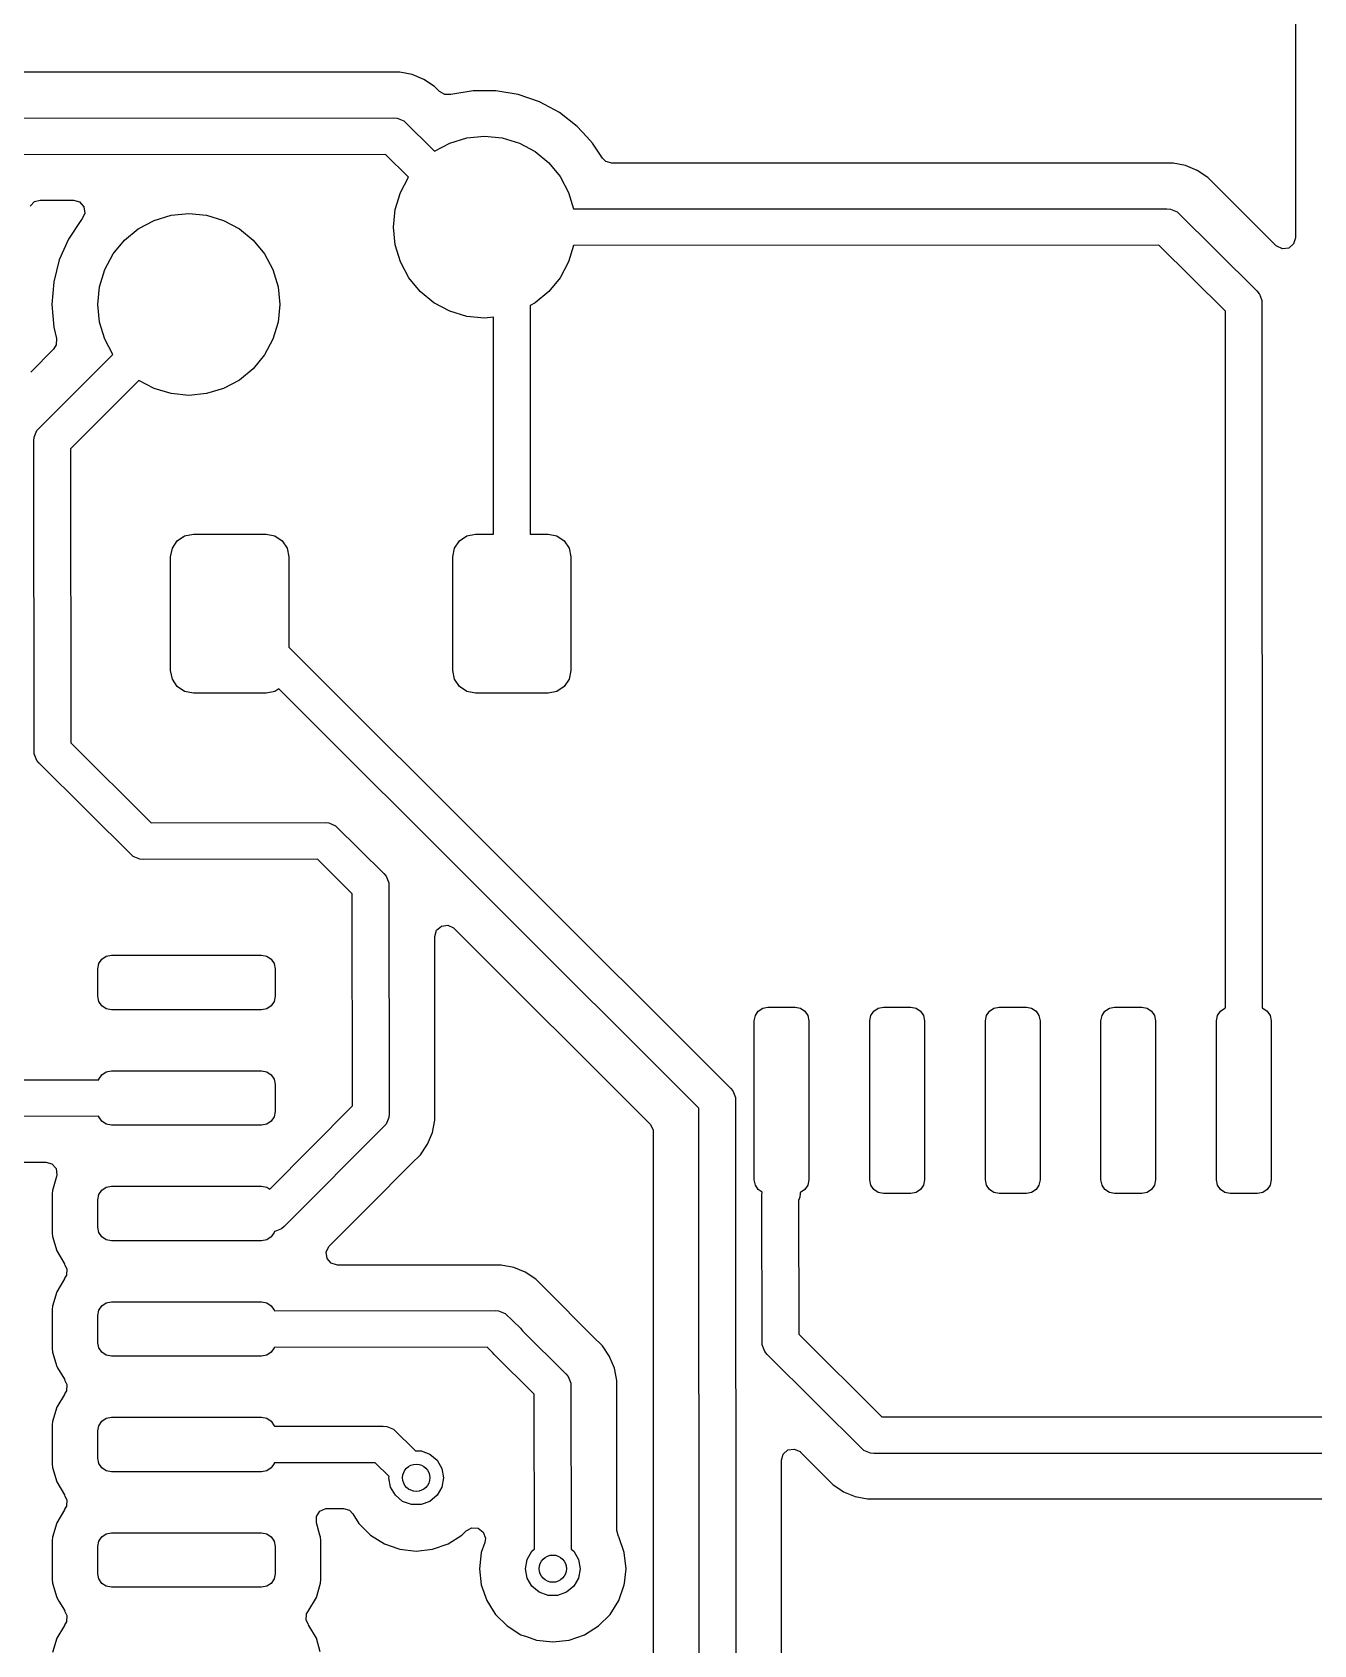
# Model space of a CAD drawing. Extents: x -25 to 25, y -54 to 54.
# Drawn here: x -13.72 to 0.36, y -4.34 to 13.39 of the extents above; entities that cross this region are included whole.
import ezdxf

# ---------------------------------------------------------------- set-up
doc = ezdxf.new("R2010")
doc.units = 0
doc.layers.add('BLACK', color=7, linetype='CONTINUOUS')

msp = doc.modelspace()

# ---------------------------------------------------------------- linework, layer by layer
at = {"layer": 'BLACK', "linetype": 'CONTINUOUS'}
for p, q in [((0.1613, 39.292156), (0.1613, 11.133244)), ((-9.825442, 12.9537), (-14.174557, 12.9537)), ((-9.825422, 12.953701), (-9.825442, 12.9537)), ((-9.819308, 12.953701), (-9.825422, 12.953701)), ((-9.680692, 12.953701), (-9.819308, 12.953701)), ((-9.68069, 12.953701), (-9.680692, 12.953701)), ((-9.544806, 12.926672), (-9.68069, 12.953701)), ((-9.544806, 12.926671), (-9.544806, 12.926672)), ((-9.544744, 12.926659), (-9.544806, 12.926671)), ((-9.544735, 12.926656), (-9.544744, 12.926659)), ((-9.416675, 12.873612), (-9.544735, 12.926656)), ((-9.416673, 12.873611), (-9.416675, 12.873612)), ((-9.301417, 12.7966), (-9.416673, 12.873611)), ((-9.2449, 12.740083), (-9.301417, 12.7966)), ((-9.186766, 12.707336), (-9.2449, 12.740083)), ((-9.125045, 12.710117), (-9.186766, 12.707336)), ((-9.124588, 12.708312), (-9.125045, 12.710117)), ((-9.119618, 12.709571), (-9.124588, 12.708312)), ((-8.874335, 12.7505), (-9.119618, 12.709571)), ((-8.625665, 12.7505), (-8.874335, 12.7505)), ((-8.380384, 12.709571), (-8.625665, 12.7505)), ((-8.145198, 12.628831), (-8.380384, 12.709571)), ((-8.145189, 12.628828), (-8.145198, 12.628831)), ((-7.926494, 12.510476), (-8.145189, 12.628828)), ((-14.289642, 12.449296), (-9.75, 12.4532)), ((-9.75, 12.4532), (-9.710358, 12.449296)), ((-9.710358, 12.449296), (-9.710357, 12.449296)), ((-9.710357, 12.449296), (-9.637108, 12.418955)), ((-9.637108, 12.418955), (-9.30052, 12.08417)), ((-7.926493, 12.510475), (-7.926494, 12.510476)), ((-7.926491, 12.510474), (-7.926493, 12.510475)), ((-7.730256, 12.357738), (-7.926491, 12.510474)), ((-8.94509, 12.230785), (-8.75, 12.25)), ((-8.75, 12.25), (-8.55491, 12.230785)), ((-7.626119, 12.244615), (-7.730256, 12.357738)), ((-7.561834, 12.174783), (-7.626119, 12.244615)), ((-9.30052, 12.08417), (-9.132683, 12.17388)), ((-9.132683, 12.17388), (-8.94509, 12.230785)), ((-8.55491, 12.230785), (-8.367317, 12.17388)), ((-8.367317, 12.17388), (-8.19443, 12.08147)), ((-8.19443, 12.08147), (-8.042893, 11.957107)), ((-7.454098, 12.009879), (-7.561834, 12.174783)), ((-9.837663, 12.050595), (-14.170802, 12.046869)), ((-9.584889, 11.799175), (-9.837663, 12.050595)), ((-8.042893, 11.957107), (-7.91853, 11.80557)), ((-7.417328, 11.973385), (-7.454098, 12.009879)), ((-7.350289, 11.9537), (-7.417328, 11.973385)), ((-1.325442, 11.9537), (-7.350289, 11.9537)), ((-1.325422, 11.953701), (-1.325442, 11.9537)), ((-1.319308, 11.953701), (-1.325422, 11.953701)), ((-1.180692, 11.953701), (-1.319308, 11.953701)), ((-1.18069, 11.953701), (-1.180692, 11.953701)), ((-1.044744, 11.926659), (-1.18069, 11.953701)), ((-1.044736, 11.926657), (-1.044744, 11.926659)), ((-0.916677, 11.873614), (-1.044736, 11.926657)), ((-9.67388, 11.632683), (-9.584889, 11.799175)), ((-7.91853, 11.80557), (-7.82612, 11.632683)), ((-0.801415, 11.796599), (-0.916677, 11.873614)), ((-0.69908, 11.694264), (-0.801415, 11.796599)), ((-13.743704, 11.480496), (-13.694859, 11.530455)), ((-13.694859, 11.530455), (-13.634209, 11.5463)), ((-13.634209, 11.5463), (-13.266937, 11.5463)), ((-13.266937, 11.5463), (-13.199898, 11.526615)), ((-13.199898, 11.526615), (-13.154143, 11.473811)), ((-9.730785, 11.44509), (-9.67388, 11.632683)), ((-7.82612, 11.632683), (-7.770651, 11.449824)), ((-0.69906, 11.694242), (-0.69908, 11.694264)), ((-0.050381, 11.045563), (-0.69906, 11.694242)), ((-13.144199, 11.404653), (-13.173224, 11.341097)), ((-13.154143, 11.473811), (-13.144199, 11.404653)), ((-12.382683, 11.32388), (-12.19509, 11.380785)), ((-12.19509, 11.380785), (-12, 11.4)), ((-12, 11.4), (-11.80491, 11.380785)), ((-11.80491, 11.380785), (-11.617317, 11.32388)), ((-9.75, 11.25), (-9.730785, 11.44509)), ((-7.770651, 11.449824), (-1.25, 11.4532)), ((-1.25, 11.4532), (-1.210358, 11.449296)), ((-1.210358, 11.449296), (-1.210357, 11.449296)), ((-1.210357, 11.449296), (-1.137108, 11.418955)), ((-1.137108, 11.418955), (-0.261316, 10.548684)), ((-13.188167, 11.324783), (-13.324174, 11.116607)), ((-13.175706, 11.338318), (-13.188167, 11.324783)), ((-13.173224, 11.341097), (-13.175706, 11.338318)), ((-12.707107, 11.107107), (-12.55557, 11.23147)), ((-12.55557, 11.23147), (-12.382683, 11.32388)), ((-11.617317, 11.32388), (-11.44443, 11.23147)), ((-11.44443, 11.23147), (-11.292893, 11.107107)), ((-9.730785, 11.05491), (-9.75, 11.25)), ((-13.324174, 11.116607), (-13.424064, 10.888882)), ((-12.83147, 10.95557), (-12.707107, 11.107107)), ((-11.292893, 11.107107), (-11.16853, 10.95557)), ((-9.67388, 10.867317), (-9.730785, 11.05491)), ((-7.771522, 11.047307), (-7.82612, 10.867317)), ((-1.337653, 11.050639), (-7.771522, 11.047307)), ((-0.608165, 10.325749), (-1.337653, 11.050639)), ((-0.043903, 11.039531), (-0.050381, 11.045563)), ((0.019653, 11.010506), (-0.043903, 11.039531)), ((0.088811, 11.02045), (0.019653, 11.010506)), ((0.141615, 11.066205), (0.088811, 11.02045)), ((0.1613, 11.133244), (0.141615, 11.066205)), ((-13.424064, 10.888882), (-13.485108, 10.647825)), ((-12.92388, 10.782683), (-12.83147, 10.95557)), ((-11.16853, 10.95557), (-11.07612, 10.782683)), ((-9.58147, 10.69443), (-9.67388, 10.867317)), ((-7.82612, 10.867317), (-7.91853, 10.69443)), ((-13.48511, 10.647813), (-13.505643, 10.400006)), ((-13.485108, 10.647825), (-13.48511, 10.647813)), ((-12.980785, 10.59509), (-12.92388, 10.782683)), ((-11.07612, 10.782683), (-11.019215, 10.59509)), ((-9.457107, 10.542893), (-9.58147, 10.69443)), ((-7.91853, 10.69443), (-8.042893, 10.542893)), ((-13, 10.4), (-12.980785, 10.59509)), ((-11.019215, 10.59509), (-11, 10.4)), ((-9.30557, 10.41853), (-9.457107, 10.542893)), ((-8.042893, 10.542893), (-8.19443, 10.41853)), ((-0.261316, 10.548684), (-0.236046, 10.517893)), ((-0.236046, 10.517893), (-0.236045, 10.517892)), ((-0.236045, 10.517892), (-0.233974, 10.512892)), ((-0.233974, 10.512892), (-0.209332, 10.4534)), ((-13.505643, 10.400006), (-13.505643, 10.399995)), ((-13.505643, 10.399995), (-13.48511, 10.152188)), ((-12.980785, 10.20491), (-13, 10.4)), ((-11, 10.4), (-11.019215, 10.20491)), ((-9.132683, 10.32612), (-9.30557, 10.41853)), ((-8.94509, 10.269215), (-9.132683, 10.32612)), ((-8.19443, 10.41853), (-8.250117, 10.388766)), ((-8.250117, 10.388766), (-8.247656, 7.875)), ((-0.604765, 2.665102), (-0.608165, 10.325749)), ((-0.209332, 10.4534), (-0.205704, 10.444642)), ((-0.205704, 10.444642), (-0.202251, 2.664508)), ((-13.48511, 10.152188), (-13.485108, 10.152175)), ((-13.485108, 10.152175), (-13.453484, 10.027296)), ((-12.92388, 10.017317), (-12.980785, 10.20491)), ((-11.019215, 10.20491), (-11.07612, 10.017317)), ((-8.75, 10.25), (-8.94509, 10.269215)), ((-8.652525, 10.259601), (-8.75, 10.25)), ((-8.650191, 7.875), (-8.652525, 10.259601)), ((-13.45611, 9.957475), (-13.486009, 9.909175)), ((-13.453484, 10.027296), (-13.45611, 9.957475)), ((-12.834594, 9.850274), (-12.92388, 10.017317)), ((-11.07612, 10.017317), (-11.16853, 9.84443)), ((-13.486009, 9.909175), (-13.738027, 9.657156)), ((-13.668955, 9.012892), (-12.834594, 9.850274)), ((-11.16853, 9.84443), (-11.292893, 9.692893)), ((-11.292893, 9.692893), (-11.44443, 9.56853)), ((-12.549999, 9.565553), (-13.30056, 8.812275)), ((-12.382683, 9.47612), (-12.549999, 9.565553)), ((-12.19509, 9.419215), (-12.382683, 9.47612)), ((-12, 9.4), (-12.19509, 9.419215)), ((-11.80491, 9.419215), (-12, 9.4)), ((-11.617317, 9.47612), (-11.80491, 9.419215)), ((-11.44443, 9.56853), (-11.617317, 9.47612)), ((-13.7032, 8.9), (-13.699296, 8.939642)), ((-13.699296, 5.460358), (-13.7032, 8.9)), ((-13.699296, 8.939642), (-13.668955, 9.012892)), ((-13.30056, 8.812275), (-13.29689, 5.579221)), ((-12.18097, 7.720671), (-12.126777, 7.801777)), ((-12.126777, 7.801777), (-12.045671, 7.85597)), ((-12.045671, 7.85597), (-11.95, 7.875)), ((-11.95, 7.875), (-11.15, 7.875)), ((-11.15, 7.875), (-11.054329, 7.85597)), ((-11.054329, 7.85597), (-10.973223, 7.801777)), ((-10.973223, 7.801777), (-10.91903, 7.720671)), ((-9.08097, 7.720671), (-9.026777, 7.801777)), ((-9.026777, 7.801777), (-8.945671, 7.85597)), ((-8.945671, 7.85597), (-8.85, 7.875)), ((-8.85, 7.875), (-8.650191, 7.875)), ((-8.247656, 7.875), (-8.05, 7.875)), ((-8.05, 7.875), (-7.954329, 7.85597)), ((-7.954329, 7.85597), (-7.873223, 7.801777)), ((-7.873223, 7.801777), (-7.81903, 7.720671)), ((-12.2, 7.625), (-12.18097, 7.720671)), ((-12.2, 6.375), (-12.2, 7.625)), ((-10.91903, 7.720671), (-10.9, 7.625)), ((-10.9, 7.625), (-10.9, 6.632398)), ((-9.1, 7.625), (-9.08097, 7.720671)), ((-9.1, 6.375), (-9.1, 7.625)), ((-7.81903, 7.720671), (-7.8, 7.625)), ((-7.8, 7.625), (-7.8, 6.375)), ((-10.9, 6.632398), (-6.047716, 1.785084)), ((-12.18097, 6.279329), (-12.2, 6.375)), ((-12.126777, 6.198223), (-12.18097, 6.279329)), ((-9.08097, 6.279329), (-9.1, 6.375)), ((-9.026777, 6.198223), (-9.08097, 6.279329)), ((-7.81903, 6.279329), (-7.873223, 6.198223)), ((-7.8, 6.375), (-7.81903, 6.279329)), ((-12.045671, 6.14403), (-12.126777, 6.198223)), ((-11.95, 6.125), (-12.045671, 6.14403)), ((-11.15, 6.125), (-11.95, 6.125)), ((-11.054329, 6.14403), (-11.15, 6.125)), ((-11.010191, 6.173523), (-11.054329, 6.14403)), ((-6.394565, 1.562625), (-11.010191, 6.173523)), ((-8.945671, 6.14403), (-9.026777, 6.198223)), ((-8.85, 6.125), (-8.945671, 6.14403)), ((-8.05, 6.125), (-8.85, 6.125)), ((-7.954329, 6.14403), (-8.05, 6.125)), ((-7.873223, 6.198223), (-7.954329, 6.14403)), ((-13.29689, 5.579221), (-12.412473, 4.69954)), ((-13.699296, 5.460357), (-13.699296, 5.460358)), ((-13.668955, 5.387108), (-13.699296, 5.460357)), ((-13.643684, 5.356316), (-13.668955, 5.387108)), ((-12.612893, 4.331046), (-13.643684, 5.356316)), ((-12.412473, 4.69954), (-10.5, 4.7032)), ((-10.5, 4.7032), (-10.460358, 4.699296)), ((-10.460358, 4.699296), (-10.460357, 4.699296)), ((-10.460357, 4.699296), (-10.387108, 4.668955)), ((-10.387108, 4.668955), (-9.856316, 4.143684)), ((-12.612892, 4.331045), (-12.612893, 4.331046)), ((-12.539642, 4.300704), (-12.612892, 4.331045)), ((-12.5, 4.2968), (-12.539642, 4.300704)), ((-10.587243, 4.300462), (-12.5, 4.2968)), ((-10.203078, 3.920293), (-10.587243, 4.300462)), ((-9.856316, 4.143684), (-9.831046, 4.112893)), ((-9.831046, 4.112893), (-9.831045, 4.112892)), ((-9.831045, 4.112892), (-9.800704, 4.039642)), ((-10.199492, 1.587602), (-10.203078, 3.920293)), ((-9.800704, 4.039642), (-9.7968, 1.5)), ((-9.276615, 3.518795), (-9.223811, 3.56455)), ((-9.223811, 3.56455), (-9.154653, 3.574494)), ((-9.154653, 3.574494), (-9.091097, 3.545469)), ((-9.2963, 3.451756), (-9.276615, 3.518795)), ((-9.2963, 1.574445), (-9.2963, 3.451756)), ((-9.091097, 3.545469), (-9.084619, 3.539437)), ((-9.084619, 3.539437), (-6.931419, 1.386237)), ((-12.988582, 3.152403), (-12.956066, 3.201066)), ((-12.956066, 3.201066), (-12.907403, 3.233582)), ((-12.907403, 3.233582), (-12.85, 3.245)), ((-12.85, 3.245), (-11.2, 3.245)), ((-11.2, 3.245), (-11.142597, 3.233582)), ((-11.142597, 3.233582), (-11.093934, 3.201066)), ((-11.093934, 3.201066), (-11.061418, 3.152403)), ((-13, 3.095), (-12.988582, 3.152403)), ((-13, 2.795), (-13, 3.095)), ((-11.061418, 3.152403), (-11.05, 3.095)), ((-11.05, 3.095), (-11.05, 2.795)), ((-12.988582, 2.737597), (-13, 2.795)), ((-12.956066, 2.688934), (-12.988582, 2.737597)), ((-12.907403, 2.656418), (-12.956066, 2.688934)), ((-11.093934, 2.688934), (-11.142597, 2.656418)), ((-11.061418, 2.737597), (-11.093934, 2.688934)), ((-11.05, 2.795), (-11.061418, 2.737597)), ((-5.741066, 2.631066), (-5.692403, 2.663582)), ((-5.692403, 2.663582), (-5.635, 2.675)), ((-5.635, 2.675), (-5.335, 2.675)), ((-5.335, 2.675), (-5.277597, 2.663582)), ((-5.277597, 2.663582), (-5.228934, 2.631066)), ((-4.471066, 2.631066), (-4.422403, 2.663582)), ((-4.422403, 2.663582), (-4.365, 2.675)), ((-4.365, 2.675), (-4.065, 2.675)), ((-4.065, 2.675), (-4.007597, 2.663582)), ((-4.007597, 2.663582), (-3.958934, 2.631066)), ((-3.201066, 2.631066), (-3.152403, 2.663582)), ((-3.152403, 2.663582), (-3.095, 2.675)), ((-3.095, 2.675), (-2.795, 2.675)), ((-2.795, 2.675), (-2.737597, 2.663582)), ((-2.737597, 2.663582), (-2.688934, 2.631066)), ((-1.931066, 2.631066), (-1.882403, 2.663582)), ((-1.882403, 2.663582), (-1.825, 2.675)), ((-1.825, 2.675), (-1.525, 2.675)), ((-1.525, 2.675), (-1.467597, 2.663582)), ((-1.467597, 2.663582), (-1.418934, 2.631066)), ((-0.661066, 2.631066), (-0.612403, 2.663582)), ((-0.612403, 2.663582), (-0.604765, 2.665102)), ((-0.202251, 2.664508), (-0.197597, 2.663582)), ((-0.197597, 2.663582), (-0.148934, 2.631066)), ((-12.85, 2.645), (-12.907403, 2.656418)), ((-11.2, 2.645), (-12.85, 2.645)), ((-11.142597, 2.656418), (-11.2, 2.645)), ((-5.785, 2.525), (-5.773582, 2.582403)), ((-5.785, 0.775), (-5.785, 2.525)), ((-5.773582, 2.582403), (-5.741066, 2.631066)), ((-5.228934, 2.631066), (-5.196418, 2.582403)), ((-5.196418, 2.582403), (-5.185, 2.525)), ((-5.185, 2.525), (-5.185, 0.775)), ((-4.515, 2.525), (-4.503582, 2.582403)), ((-4.515, 0.775), (-4.515, 2.525)), ((-4.503582, 2.582403), (-4.471066, 2.631066)), ((-3.958934, 2.631066), (-3.926418, 2.582403)), ((-3.926418, 2.582403), (-3.915, 2.525)), ((-3.915, 2.525), (-3.915, 0.775)), ((-3.245, 2.525), (-3.233582, 2.582403)), ((-3.245, 0.775), (-3.245, 2.525)), ((-3.233582, 2.582403), (-3.201066, 2.631066)), ((-2.688934, 2.631066), (-2.656418, 2.582403)), ((-2.656418, 2.582403), (-2.645, 2.525)), ((-2.645, 2.525), (-2.645, 0.775)), ((-1.975, 2.525), (-1.963582, 2.582403)), ((-1.975, 0.775), (-1.975, 2.525)), ((-1.963582, 2.582403), (-1.931066, 2.631066)), ((-1.418934, 2.631066), (-1.386418, 2.582403)), ((-1.386418, 2.582403), (-1.375, 2.525)), ((-1.375, 2.525), (-1.375, 0.775)), ((-0.705, 2.525), (-0.693582, 2.582403)), ((-0.705, 0.775), (-0.705, 2.525)), ((-0.693582, 2.582403), (-0.661066, 2.631066)), ((-0.148934, 2.631066), (-0.116418, 2.582403)), ((-0.116418, 2.582403), (-0.105, 2.525)), ((-0.105, 2.525), (-0.105, 0.775)), ((-12.956066, 1.931066), (-12.907403, 1.963582)), ((-12.907403, 1.963582), (-12.85, 1.975)), ((-12.85, 1.975), (-11.2, 1.975)), ((-11.2, 1.975), (-11.142597, 1.963582)), ((-11.142597, 1.963582), (-11.093934, 1.931066)), ((-14.088034, 1.874522), (-12.989761, 1.87648)), ((-12.989761, 1.87648), (-12.988582, 1.882403)), ((-12.988582, 1.882403), (-12.956066, 1.931066)), ((-11.093934, 1.931066), (-11.061418, 1.882403)), ((-11.061418, 1.882403), (-11.05, 1.825)), ((-11.05, 1.825), (-11.05, 1.525)), ((-6.047716, 1.785084), (-6.022445, 1.754292)), ((-6.022445, 1.754292), (-5.992104, 1.681042)), ((-5.992104, 1.681042), (-5.988236, -6.864241)), ((-12.989839, 1.473914), (-14.175, 1.4718)), ((-12.988582, 1.467597), (-12.989839, 1.473914)), ((-12.956066, 1.418934), (-12.988582, 1.467597)), ((-12.907403, 1.386418), (-12.956066, 1.418934)), ((-11.093934, 1.418934), (-11.142597, 1.386418)), ((-11.110481, 0.672123), (-10.199492, 1.587602)), ((-11.061418, 1.467597), (-11.093934, 1.418934)), ((-11.05, 1.525), (-11.061418, 1.467597)), ((-9.800704, 1.460358), (-9.831045, 1.387108)), ((-9.7968, 1.5), (-9.800704, 1.460358)), ((-9.322986, 1.296536), (-9.296299, 1.430692)), ((-9.296299, 1.574419), (-9.2963, 1.574445)), ((-9.296299, 1.569309), (-9.296299, 1.574419)), ((-9.296299, 1.430692), (-9.296299, 1.569309)), ((-6.390696, -6.983242), (-6.394565, 1.562625)), ((-12.85, 1.375), (-12.907403, 1.386418)), ((-11.2, 1.375), (-12.85, 1.375)), ((-11.142597, 1.386418), (-11.2, 1.375)), ((-9.831045, 1.387108), (-10.951316, 0.261316)), ((-9.376389, 1.166673), (-9.323343, 1.294738)), ((-9.323343, 1.294738), (-9.32334, 1.294751)), ((-9.32334, 1.294751), (-9.322989, 1.296515)), ((-9.322989, 1.296515), (-9.322986, 1.296515)), ((-9.322986, 1.296515), (-9.322986, 1.296536)), ((-6.931419, 1.386237), (-6.897934, 1.324914)), ((-6.897934, 1.324914), (-6.8951, 1.298556)), ((-6.8951, 1.298556), (-6.8951, -6.8223)), ((-9.4534, 1.051417), (-9.376389, 1.166673)), ((-14.244308, 0.9713), (-13.571603, 0.9713)), ((-13.571603, 0.9713), (-13.504564, 0.951615)), ((-13.504564, 0.951615), (-13.458809, 0.898811)), ((-13.458809, 0.898811), (-13.448865, 0.829653)), ((-10.03051, 0.474309), (-9.551421, 0.953398)), ((-9.551421, 0.953398), (-9.551417, 0.9534)), ((-9.551417, 0.9534), (-9.4534, 1.051417)), ((-13.452527, 0.812705), (-13.497598, 0.657574)), ((-13.448865, 0.829653), (-13.452527, 0.812705)), ((-5.773582, 0.717597), (-5.785, 0.775)), ((-5.741066, 0.668934), (-5.773582, 0.717597)), ((-5.196418, 0.717597), (-5.228934, 0.668934)), ((-5.185, 0.775), (-5.196418, 0.717597)), ((-4.503582, 0.717597), (-4.515, 0.775)), ((-4.471066, 0.668934), (-4.503582, 0.717597)), ((-3.926418, 0.717597), (-3.958934, 0.668934)), ((-3.915, 0.775), (-3.926418, 0.717597)), ((-3.233582, 0.717597), (-3.245, 0.775)), ((-3.201066, 0.668934), (-3.233582, 0.717597)), ((-2.656418, 0.717597), (-2.688934, 0.668934)), ((-2.645, 0.775), (-2.656418, 0.717597)), ((-1.963582, 0.717597), (-1.975, 0.775)), ((-1.931066, 0.668934), (-1.963582, 0.717597)), ((-1.386418, 0.717597), (-1.418934, 0.668934)), ((-1.375, 0.775), (-1.386418, 0.717597)), ((-0.693582, 0.717597), (-0.705, 0.775)), ((-0.661066, 0.668934), (-0.693582, 0.717597)), ((-0.116418, 0.717597), (-0.148934, 0.668934)), ((-0.105, 0.775), (-0.116418, 0.717597)), ((-13.497599, 0.657568), (-13.5005, 0.620702)), ((-13.5005, 0.620702), (-13.5005, 0.189299)), ((-13.497598, 0.657574), (-13.497599, 0.657568)), ((-13, 0.555), (-12.988582, 0.612403)), ((-13, 0.255), (-13, 0.555)), ((-12.988582, 0.612403), (-12.956066, 0.661066)), ((-12.956066, 0.661066), (-12.907403, 0.693582)), ((-12.907403, 0.693582), (-12.85, 0.705)), ((-12.85, 0.705), (-11.2, 0.705)), ((-11.2, 0.705), (-11.142597, 0.693582)), ((-11.142597, 0.693582), (-11.110481, 0.672123)), ((-5.700093, 0.641556), (-5.741066, 0.668934)), ((-5.7032, 0.610001), (-5.700093, 0.641556)), ((-5.699296, -1.039642), (-5.7032, 0.610001)), ((-5.285704, 0.585358), (-5.300468, 0.549716)), ((-5.300468, 0.549716), (-5.296988, -0.920696)), ((-5.2818, 0.625001), (-5.285704, 0.585359)), ((-5.285704, 0.585359), (-5.285704, 0.585358)), ((-5.277597, 0.636418), (-5.281839, 0.635575)), ((-5.281839, 0.635575), (-5.2818, 0.625001)), ((-5.228934, 0.668934), (-5.277597, 0.636418)), ((-4.422403, 0.636418), (-4.471066, 0.668934)), ((-4.365, 0.625), (-4.422403, 0.636418)), ((-4.065, 0.625), (-4.365, 0.625)), ((-4.007597, 0.636418), (-4.065, 0.625)), ((-3.958934, 0.668934), (-4.007597, 0.636418)), ((-3.152403, 0.636418), (-3.201066, 0.668934)), ((-3.095, 0.625), (-3.152403, 0.636418)), ((-2.795, 0.625), (-3.095, 0.625)), ((-2.737597, 0.636418), (-2.795, 0.625)), ((-2.688934, 0.668934), (-2.737597, 0.636418)), ((-1.882403, 0.636418), (-1.931066, 0.668934)), ((-1.825, 0.625), (-1.882403, 0.636418)), ((-1.525, 0.625), (-1.825, 0.625)), ((-1.467597, 0.636418), (-1.525, 0.625)), ((-1.418934, 0.668934), (-1.467597, 0.636418)), ((-0.612403, 0.636418), (-0.661066, 0.668934)), ((-0.555, 0.625), (-0.612403, 0.636418)), ((-0.255, 0.625), (-0.555, 0.625)), ((-0.197597, 0.636418), (-0.255, 0.625)), ((-0.148934, 0.668934), (-0.197597, 0.636418)), ((-10.454438, 0.050381), (-10.03051, 0.474309)), ((-13.5005, 0.189299), (-13.497599, 0.152433)), ((-12.988582, 0.197597), (-13, 0.255)), ((-12.956066, 0.148934), (-12.988582, 0.197597)), ((-11.061418, 0.197597), (-11.093934, 0.148934)), ((-11.05981, 0.205687), (-11.061418, 0.197597)), ((-11.055358, 0.205704), (-11.05981, 0.205687)), ((-11.055357, 0.205704), (-11.055358, 0.205704)), ((-10.982108, 0.236045), (-11.055357, 0.205704)), ((-10.951316, 0.261316), (-10.982108, 0.236045)), ((-13.497599, 0.152433), (-13.497598, 0.152427)), ((-13.497598, 0.152427), (-13.451746, -0.005393)), ((-12.907403, 0.116418), (-12.956066, 0.148934)), ((-12.85, 0.105), (-12.907403, 0.116418)), ((-11.2, 0.105), (-12.85, 0.105)), ((-11.142597, 0.116418), (-11.2, 0.105)), ((-11.093934, 0.148934), (-11.142597, 0.116418)), ((-10.489495, -0.019653), (-10.46047, 0.043903)), ((-10.46047, 0.043903), (-10.454438, 0.050381)), ((-13.451746, -0.005393), (-13.451745, -0.005396)), ((-13.451745, -0.005396), (-13.451744, -0.005398)), ((-13.451744, -0.005398), (-13.414319, -0.068681)), ((-13.414319, -0.068681), (-13.368083, -0.146862)), ((-13.368083, -0.146862), (-13.363298, -0.153031)), ((-13.363298, -0.153031), (-13.365744, -0.154927)), ((-13.365744, -0.154927), (-13.339143, -0.203642)), ((-10.479551, -0.088811), (-10.489495, -0.019653)), ((-10.433796, -0.141615), (-10.479551, -0.088811)), ((-10.366757, -0.1613), (-10.433796, -0.141615)), ((-8.710442, -0.1613), (-10.366757, -0.1613)), ((-8.710422, -0.161299), (-8.710442, -0.1613)), ((-8.704308, -0.161299), (-8.710422, -0.161299)), ((-8.565692, -0.161299), (-8.704308, -0.161299)), ((-8.56569, -0.161299), (-8.565692, -0.161299)), ((-8.429744, -0.188341), (-8.56569, -0.161299)), ((-13.368083, -0.313137), (-13.451745, -0.454603)), ((-13.363298, -0.306969), (-13.368083, -0.313137)), ((-13.344127, -0.273334), (-13.364931, -0.305703)), ((-13.364931, -0.305703), (-13.363298, -0.306969)), ((-13.339143, -0.203642), (-13.344127, -0.273334)), ((-8.429736, -0.188343), (-8.429744, -0.188341)), ((-8.301677, -0.241386), (-8.429736, -0.188343)), ((-8.186415, -0.318401), (-8.301677, -0.241386)), ((-8.08408, -0.420736), (-8.186415, -0.318401)), ((-13.451746, -0.454606), (-13.497598, -0.612426)), ((-13.451745, -0.454603), (-13.451746, -0.454606)), ((-8.08406, -0.420758), (-8.08408, -0.420736)), ((-7.554544, -0.950274), (-8.08406, -0.420758)), ((-13.497599, -0.612432), (-13.5005, -0.649298)), ((-13.5005, -0.649298), (-13.5005, -1.080701)), ((-13.497598, -0.612426), (-13.497599, -0.612432)), ((-13, -0.715), (-12.988582, -0.657597)), ((-12.988582, -0.657597), (-12.956066, -0.608934)), ((-12.956066, -0.608934), (-12.907403, -0.576418)), ((-12.907403, -0.576418), (-12.85, -0.565)), ((-12.85, -0.565), (-11.2, -0.565)), ((-11.2, -0.565), (-11.142597, -0.576418)), ((-11.142597, -0.576418), (-11.093934, -0.608934)), ((-11.093934, -0.608934), (-11.061418, -0.657597)), ((-11.061418, -0.657597), (-11.060033, -0.66456)), ((-11.060033, -0.66456), (-8.635, -0.6618)), ((-8.635, -0.6618), (-8.595358, -0.665704)), ((-8.595358, -0.665704), (-8.595357, -0.665704)), ((-8.595357, -0.665704), (-8.522108, -0.696045)), ((-8.522108, -0.696045), (-8.356316, -0.856316)), ((-13, -1.015), (-13, -0.715)), ((-8.356316, -0.856316), (-8.333593, -0.884003)), ((-8.333593, -0.884003), (-7.856316, -1.356316)), ((-12.988582, -1.072403), (-13, -1.015)), ((-7.554513, -0.950303), (-7.554544, -0.950274)), ((-7.453403, -1.051413), (-7.554513, -0.950303)), ((-7.453397, -1.051421), (-7.453403, -1.051413)), ((-7.376392, -1.166667), (-7.453397, -1.051421)), ((-5.699296, -1.039643), (-5.699296, -1.039642)), ((-5.668955, -1.112892), (-5.699296, -1.039643)), ((-5.296988, -0.920696), (-4.38224, -1.830683)), ((-13.5005, -1.080701), (-13.497599, -1.117567)), ((-13.497599, -1.117567), (-13.497598, -1.117573)), ((-13.497598, -1.117573), (-13.451746, -1.275393)), ((-12.956066, -1.121066), (-12.988582, -1.072403)), ((-12.907403, -1.153582), (-12.956066, -1.121066)), ((-12.85, -1.165), (-12.907403, -1.153582)), ((-11.2, -1.165), (-12.85, -1.165)), ((-11.142597, -1.153582), (-11.2, -1.165)), ((-11.093934, -1.121066), (-11.142597, -1.153582)), ((-11.061418, -1.072403), (-11.093934, -1.121066)), ((-11.060364, -1.067101), (-11.061418, -1.072403)), ((-8.721009, -1.064439), (-11.060364, -1.067101)), ((-8.66154, -1.121927), (-8.721009, -1.064439)), ((-8.643684, -1.143684), (-8.66154, -1.121927)), ((-8.203048, -1.579737), (-8.643684, -1.143684)), ((-7.376391, -1.16667), (-7.376392, -1.166667)), ((-7.376389, -1.166673), (-7.376391, -1.16667)), ((-7.372254, -1.176657), (-7.376389, -1.166673)), ((-7.323342, -1.294738), (-7.372254, -1.176657)), ((-5.643684, -1.143684), (-5.668955, -1.112892)), ((-4.582892, -2.198955), (-5.643684, -1.143684)), ((-13.451746, -1.275393), (-13.451745, -1.275396)), ((-13.451745, -1.275396), (-13.451744, -1.275398)), ((-13.451744, -1.275398), (-13.44312, -1.289981)), ((-13.44312, -1.289981), (-13.368083, -1.416862)), ((-13.368083, -1.416862), (-13.363298, -1.423031)), ((-7.856316, -1.356316), (-7.831045, -1.387108)), ((-7.831045, -1.387108), (-7.800704, -1.460358)), ((-7.323341, -1.294744), (-7.323342, -1.294738)), ((-7.2963, -1.430687), (-7.323341, -1.294744)), ((-13.368083, -1.583137), (-13.451745, -1.724603)), ((-13.363298, -1.576969), (-13.368083, -1.583137)), ((-13.363298, -1.423031), (-13.365744, -1.424927)), ((-13.365744, -1.424927), (-13.339143, -1.473642)), ((-13.344127, -1.543334), (-13.364931, -1.575703)), ((-13.364931, -1.575703), (-13.363298, -1.576969)), ((-13.339143, -1.473642), (-13.344127, -1.543334)), ((-8.19979, -3.28197), (-8.203048, -1.579737)), ((-7.800704, -1.460358), (-7.797213, -3.284486)), ((-7.296299, -1.430689), (-7.2963, -1.430687)), ((-7.2963, -1.575443), (-7.296299, -1.575422)), ((-7.2963, -3.079599), (-7.2963, -1.575443)), ((-7.296299, -1.575422), (-7.296299, -1.430689)), ((-13.451746, -1.724606), (-13.497598, -1.882426)), ((-13.451745, -1.724603), (-13.451746, -1.724606)), ((-13.497599, -1.882432), (-13.5005, -1.919298)), ((-13.5005, -1.919298), (-13.5005, -2.350701)), ((-13.497598, -1.882426), (-13.497599, -1.882432)), ((-13, -1.985), (-12.988582, -1.927597)), ((-12.988582, -1.927597), (-12.956066, -1.878934)), ((-12.956066, -1.878934), (-12.907403, -1.846418)), ((-12.907403, -1.846418), (-12.85, -1.835)), ((-12.85, -1.835), (-11.2, -1.835)), ((-11.2, -1.835), (-11.142597, -1.846418)), ((-11.142597, -1.846418), (-11.093934, -1.878934)), ((-11.093934, -1.878934), (-11.061418, -1.927597)), ((-11.061418, -1.927597), (-11.060161, -1.933921)), ((-11.060161, -1.933921), (-9.865, -1.9318)), ((-9.865, -1.9318), (-9.825358, -1.935704)), ((-9.825358, -1.935704), (-9.825357, -1.935704)), ((-9.825357, -1.935704), (-9.752108, -1.966045)), ((-4.38224, -1.830683), (18.702133, -1.826933)), ((-13, -2.285), (-13, -1.985)), ((-9.752108, -1.966045), (-9.510221, -2.204558)), ((-12.988582, -2.342403), (-13, -2.285)), ((-9.510221, -2.204558), (-9.447906, -2.204558)), ((-9.447906, -2.204558), (-9.35, -2.240192)), ((-9.35, -2.240192), (-9.270187, -2.307164)), ((-5.4877, -2.306844), (-5.468015, -2.239805)), ((-5.468015, -2.239805), (-5.415211, -2.19405)), ((-5.415211, -2.19405), (-5.346053, -2.184106)), ((-5.346053, -2.184106), (-5.282497, -2.213131)), ((-5.282497, -2.213131), (-5.276019, -2.219163)), ((-5.276019, -2.219163), (-5.019726, -2.475456)), ((-4.509643, -2.229296), (-4.582892, -2.198955)), ((-4.509642, -2.229296), (-4.509643, -2.229296)), ((-4.47, -2.2332), (-4.509642, -2.229296)), ((18.700954, -2.229436), (-4.47, -2.2332)), ((-13.5005, -2.350701), (-13.497599, -2.387567)), ((-13.497599, -2.387567), (-13.497598, -2.387573)), ((-13.497598, -2.387573), (-13.451746, -2.545393)), ((-12.956066, -2.391066), (-12.988582, -2.342403)), ((-12.907403, -2.423582), (-12.956066, -2.391066)), ((-12.85, -2.435), (-12.907403, -2.423582)), ((-11.2, -2.435), (-12.85, -2.435)), ((-11.142597, -2.423582), (-11.2, -2.435)), ((-11.093934, -2.391066), (-11.142597, -2.423582)), ((-11.061418, -2.342403), (-11.093934, -2.391066)), ((-11.060242, -2.336487), (-11.061418, -2.342403)), ((-9.952058, -2.33452), (-11.060242, -2.336487)), ((-9.797666, -2.486759), (-9.952058, -2.33452)), ((-9.270187, -2.307164), (-9.218092, -2.397394)), ((-9.218092, -2.397394), (-9.2, -2.5)), ((-5.4877, -6.0005), (-5.4877, -2.306844)), ((-5.019726, -2.475456), (-5.019697, -2.475487)), ((-5.019697, -2.475487), (-4.918586, -2.576598)), ((-13.451746, -2.545393), (-13.451745, -2.545396)), ((-13.451745, -2.545396), (-13.368083, -2.686862)), ((-9.8, -2.5), (-9.797666, -2.486759)), ((-9.781908, -2.602606), (-9.8, -2.5)), ((-9.729813, -2.692836), (-9.781908, -2.602606)), ((-9.218092, -2.602606), (-9.270187, -2.692836)), ((-9.2, -2.5), (-9.218092, -2.602606)), ((-4.918586, -2.576598), (-4.83366, -2.633343)), ((-4.83366, -2.633343), (-4.803327, -2.653611)), ((-4.803327, -2.653611), (-4.803325, -2.653612)), ((-4.803325, -2.653612), (-4.803323, -2.653613)), ((-4.803323, -2.653613), (-4.675265, -2.706656)), ((-13.368083, -2.686862), (-13.363298, -2.693031)), ((-13.363298, -2.693031), (-13.365744, -2.694927)), ((-13.365744, -2.694927), (-13.339143, -2.743642)), ((-13.344127, -2.813334), (-13.364931, -2.845703)), ((-13.339143, -2.743642), (-13.344127, -2.813334)), ((-9.65, -2.759808), (-9.729813, -2.692836)), ((-9.552094, -2.795442), (-9.65, -2.759808)), ((-9.447906, -2.795442), (-9.552094, -2.795442)), ((-9.35, -2.759808), (-9.447906, -2.795442)), ((-9.270187, -2.692836), (-9.35, -2.759808)), ((-4.675265, -2.706656), (-4.675264, -2.706656)), ((-4.675264, -2.706656), (-4.675262, -2.706657)), ((-4.675262, -2.706657), (-4.675258, -2.706657)), ((-4.675258, -2.706657), (-4.675257, -2.706658)), ((-4.675257, -2.706658), (-4.539311, -2.733701)), ((-4.539311, -2.733701), (-4.539308, -2.733701)), ((-4.539308, -2.733701), (-4.394577, -2.733701)), ((-4.394577, -2.733701), (-4.394557, -2.7337)), ((-4.394557, -2.7337), (18.304529, -2.7337)), ((-13.451746, -2.994606), (-13.497598, -3.152426)), ((-13.451745, -2.994603), (-13.451746, -2.994606)), ((-13.368083, -2.853137), (-13.451745, -2.994603)), ((-13.363298, -2.846969), (-13.368083, -2.853137)), ((-13.364931, -2.845703), (-13.363298, -2.846969)), ((-10.597473, -2.997295), (-10.597274, -2.927426)), ((-10.558972, -3.129816), (-10.597473, -2.997295)), ((-10.597274, -2.927426), (-10.559332, -2.868756)), ((-10.559332, -2.868756), (-10.495694, -2.839912)), ((-10.495694, -2.839912), (-10.478397, -2.8387)), ((-10.478397, -2.8387), (-10.301121, -2.8387)), ((-10.301121, -2.8387), (-10.234082, -2.858385)), ((-10.234082, -2.858385), (-10.196129, -2.896726)), ((-10.196129, -2.896726), (-10.129816, -3.002262)), ((-10.129816, -3.002262), (-10.002262, -3.129816)), ((-13.497599, -3.152432), (-13.5005, -3.189298)), ((-13.5005, -3.189298), (-13.5005, -3.620701)), ((-13.497598, -3.152426), (-13.497599, -3.152432)), ((-12.988582, -3.197597), (-12.956066, -3.148934)), ((-12.956066, -3.148934), (-12.907403, -3.116418)), ((-12.907403, -3.116418), (-12.85, -3.105)), ((-12.85, -3.105), (-11.2, -3.105)), ((-11.2, -3.105), (-11.142597, -3.116418)), ((-11.142597, -3.116418), (-11.093934, -3.148934)), ((-11.093934, -3.148934), (-11.061418, -3.197597)), ((-10.552402, -3.152431), (-10.558972, -3.129816)), ((-10.5495, -3.189306), (-10.552402, -3.152431)), ((-10.5495, -3.620694), (-10.5495, -3.189306)), ((-10.002262, -3.129816), (-9.849522, -3.225789)), ((-9.150478, -3.225789), (-8.997738, -3.129816)), ((-8.997738, -3.129816), (-8.952444, -3.084521)), ((-8.952444, -3.084521), (-8.891123, -3.051037)), ((-8.891123, -3.051037), (-8.821432, -3.056021)), ((-8.821432, -3.056021), (-8.765498, -3.097892)), ((-8.765498, -3.097892), (-8.74108, -3.163356)), ((-8.74108, -3.163356), (-8.747722, -3.213157)), ((-7.277296, -3.145567), (-7.2963, -3.079599)), ((-7.274211, -3.150478), (-7.277296, -3.145567)), ((-7.214634, -3.320737), (-7.274211, -3.150478)), ((-13, -3.255), (-12.988582, -3.197597)), ((-13, -3.555), (-13, -3.255)), ((-11.061418, -3.197597), (-11.05, -3.255)), ((-11.05, -3.255), (-11.05, -3.555)), ((-9.849522, -3.225789), (-9.70174, -3.2775)), ((-9.70174, -3.2775), (-9.679255, -3.285368)), ((-9.679255, -3.285368), (-9.67925, -3.285369)), ((-9.67925, -3.285369), (-9.500004, -3.305565)), ((-9.500004, -3.305565), (-9.5, -3.305565)), ((-9.5, -3.305565), (-9.499996, -3.305565)), ((-9.499996, -3.305565), (-9.320751, -3.285369)), ((-9.320751, -3.285369), (-9.320748, -3.285368)), ((-9.320748, -3.285368), (-9.320745, -3.285368)), ((-9.320745, -3.285368), (-9.150478, -3.225789)), ((-8.78537, -3.32075), (-8.805565, -3.499996)), ((-8.785368, -3.320742), (-8.78537, -3.32075)), ((-8.747722, -3.213157), (-8.785368, -3.320742)), ((-8.281908, -3.397394), (-8.229813, -3.307164)), ((-8.229813, -3.307164), (-8.19979, -3.28197)), ((-7.797213, -3.284486), (-7.770187, -3.307164)), ((-7.770187, -3.307164), (-7.718092, -3.397394)), ((-7.214631, -3.32075), (-7.214634, -3.320737)), ((-7.194435, -3.499996), (-7.214631, -3.32075)), ((-8.805565, -3.499996), (-8.805565, -3.500003)), ((-8.805565, -3.500003), (-8.78537, -3.679249)), ((-8.3, -3.5), (-8.281908, -3.397394)), ((-8.281908, -3.602606), (-8.3, -3.5)), ((-7.718092, -3.397394), (-7.7, -3.5)), ((-7.7, -3.5), (-7.718092, -3.602606)), ((-7.212189, -3.657573), (-7.194435, -3.500003)), ((-7.194435, -3.500003), (-7.194435, -3.499996)), ((-13.5005, -3.620701), (-13.497599, -3.657567)), ((-13.497599, -3.657567), (-13.497598, -3.657573)), ((-13.497598, -3.657573), (-13.451746, -3.815393)), ((-12.988582, -3.612403), (-13, -3.555)), ((-12.956066, -3.661066), (-12.988582, -3.612403)), ((-12.907403, -3.693582), (-12.956066, -3.661066)), ((-12.85, -3.705), (-12.907403, -3.693582)), ((-11.2, -3.705), (-12.85, -3.705)), ((-11.142597, -3.693582), (-11.2, -3.705)), ((-11.093934, -3.661066), (-11.142597, -3.693582)), ((-11.061418, -3.612403), (-11.093934, -3.661066)), ((-11.05, -3.555), (-11.061418, -3.612403)), ((-10.598256, -3.815398), (-10.552402, -3.657569)), ((-10.552402, -3.657569), (-10.5495, -3.620694)), ((-8.78537, -3.679249), (-8.785369, -3.679254)), ((-8.785369, -3.679254), (-8.725789, -3.849523)), ((-8.229813, -3.692836), (-8.281908, -3.602606)), ((-8.15, -3.759808), (-8.229813, -3.692836)), ((-7.770187, -3.692836), (-7.85, -3.759808)), ((-7.718092, -3.602606), (-7.770187, -3.692836)), ((-7.274211, -3.849522), (-7.214632, -3.679255)), ((-7.214632, -3.679255), (-7.212189, -3.657573)), ((-13.451746, -3.815393), (-13.451745, -3.815396)), ((-13.451745, -3.815396), (-13.451744, -3.815398)), ((-13.451744, -3.815398), (-13.427377, -3.8566)), ((-13.427377, -3.8566), (-13.368083, -3.956862)), ((-10.681919, -3.956865), (-10.598256, -3.815398)), ((-8.725789, -3.849523), (-8.653667, -3.964304)), ((-8.052094, -3.795442), (-8.15, -3.759808)), ((-7.947906, -3.795442), (-8.052094, -3.795442)), ((-7.85, -3.759808), (-7.947906, -3.795442)), ((-7.370184, -4.002262), (-7.274211, -3.849522)), ((-13.368083, -3.956862), (-13.363298, -3.963031)), ((-13.363298, -3.963031), (-13.365744, -3.964927)), ((-13.365744, -3.964927), (-13.339143, -4.013642)), ((-13.339143, -4.013642), (-13.344127, -4.083334)), ((-10.710845, -4.066421), (-10.705896, -3.996726)), ((-10.68425, -4.115066), (-10.710845, -4.066421)), ((-10.705896, -3.996726), (-10.68506, -3.964304)), ((-10.686702, -3.963031), (-10.681925, -3.95687)), ((-10.68506, -3.964304), (-10.686702, -3.963031)), ((-10.681925, -3.95687), (-10.681919, -3.956865)), ((-8.653667, -3.964304), (-8.629816, -4.002262)), ((-8.629816, -4.002262), (-8.502262, -4.129816)), ((-7.497738, -4.129816), (-7.370184, -4.002262)), ((-13.368083, -4.123137), (-13.451745, -4.264603)), ((-13.363298, -4.116969), (-13.368083, -4.123137)), ((-13.344127, -4.083334), (-13.364931, -4.115703)), ((-13.364931, -4.115703), (-13.363298, -4.116969)), ((-10.686702, -4.116969), (-10.68425, -4.115066)), ((-10.681922, -4.123132), (-10.686702, -4.116969)), ((-10.681919, -4.123135), (-10.681922, -4.123132)), ((-10.598256, -4.264602), (-10.681919, -4.123135)), ((-8.502262, -4.129816), (-8.349522, -4.225789)), ((-8.349522, -4.225789), (-8.290319, -4.246505)), ((-8.290319, -4.246505), (-8.179255, -4.285368)), ((-7.820745, -4.285368), (-7.650478, -4.225789)), ((-7.650478, -4.225789), (-7.497738, -4.129816)), ((-13.451746, -4.264606), (-13.497598, -4.422426)), ((-13.451745, -4.264603), (-13.451746, -4.264606)), ((-10.598256, -4.264603), (-10.598256, -4.264602)), ((-10.598255, -4.264606), (-10.598256, -4.264603)), ((-10.554969, -4.413597), (-10.598255, -4.264606)), ((-8.179255, -4.285368), (-8.17925, -4.285369)), ((-8.17925, -4.285369), (-8.000004, -4.305565)), ((-8.000004, -4.305565), (-8, -4.305565)), ((-8, -4.305565), (-7.999996, -4.305565)), ((-7.999996, -4.305565), (-7.820751, -4.285369)), ((-7.820751, -4.285369), (-7.820748, -4.285368)), ((-7.820748, -4.285368), (-7.820745, -4.285368))]:
    msp.add_line(p, q, dxfattribs=at)
at = {"layer": 'BLACK'}
for centre in [(-9.5, -2.5), (-8, -3.5)]:
    msp.add_circle(centre, 0.15, dxfattribs=at)

doc.saveas('drawing.dxf')
